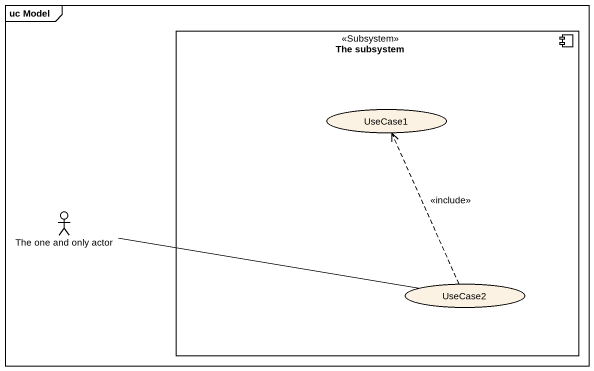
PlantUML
@startuml
mainframe uc Model
component "The subsystem" as The_subsystem <<Subsystem>> {
  usecase UseCase1
  usecase UseCase2
}
actor "The one and only actor" as The_one_and_only_actor
The_one_and_only_actor -right- UseCase2
UseCase2 .up.> UseCase1 : <<include>>
@enduml
